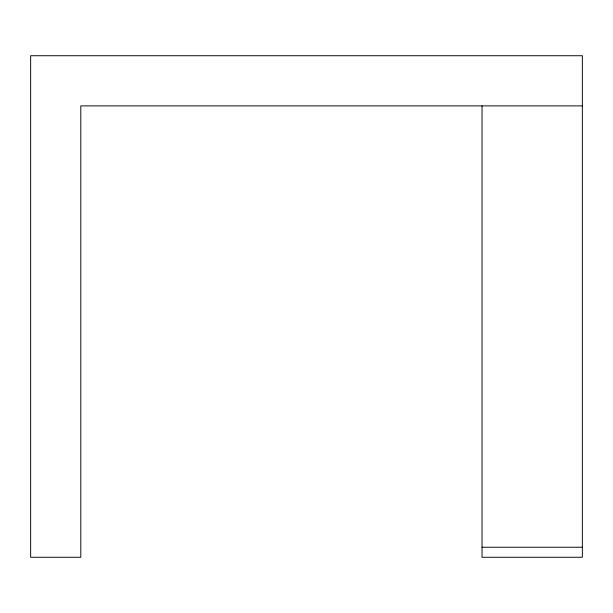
<?xml version="1.0" encoding="UTF-8"?>
<svg xmlns="http://www.w3.org/2000/svg" width="613" height="613" viewBox="0 0 613 613"><rect width="100%" height="100%" fill="white"/><g stroke="black" fill="none" stroke-linecap="round" stroke-linejoin="round"><path stroke-width="0.92" d="M582.35 105.88L80.801 105.88L80.801 557.271L30.65 557.271L30.65 55.729L582.35 55.729L582.35 557.271L482.04 557.271L482.04 105.88M482.04 547.24L582.35 547.24"/></g></svg>
